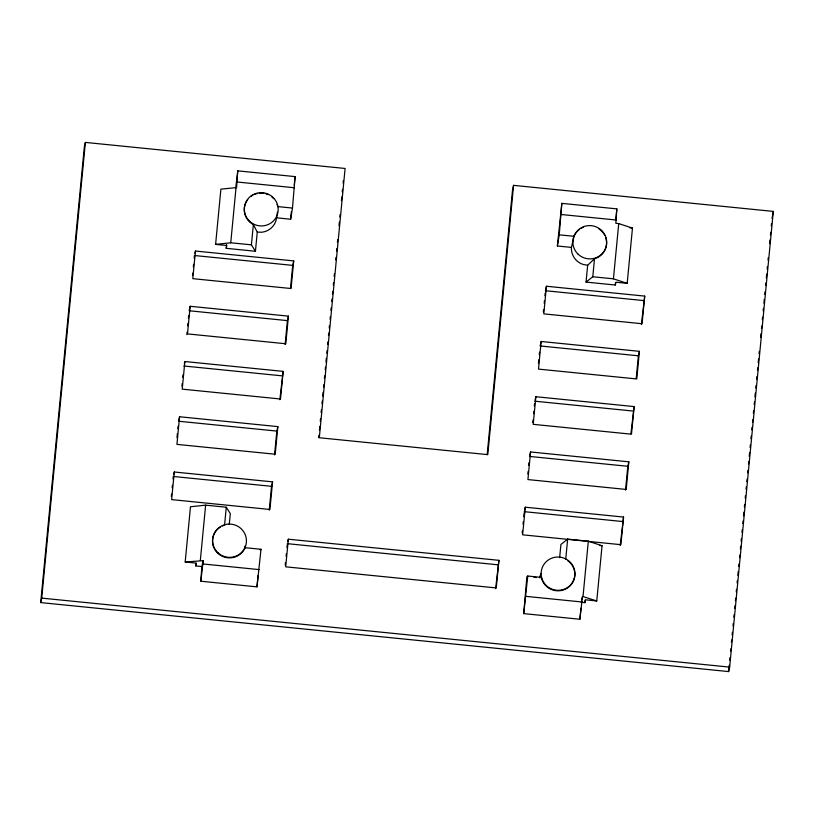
<?xml version="1.0" encoding="UTF-8"?>
<svg xmlns="http://www.w3.org/2000/svg" width="814" height="814" viewBox="0 0 814 814"><rect width="100%" height="100%" fill="white"/><g stroke="black" fill="none" stroke-linecap="round" stroke-linejoin="round"><path stroke-width="1.22" d="M257.265 232.122L255.433 251.261L226.19 248.321L226.831 245.513L215.608 244.383L220.889 189.153L236.579 187.586L237.759 170.859L295.085 176.607L292.491 208.069L290.629 219.231L276.587 217.826A16.931 16.636 13 0 1 261.762 232.234L257.265 232.122L253.358 224.532A16.941 16.646 13 0 1 247.721 199.562M587.657 265.262L583.231 264.479A16.931 16.636 13 0 1 571.428 247.395L557.376 245.991L559.238 234.819L561.833 203.358L616.829 208.872L615.852 223.301L618.732 223.596L632.468 228.103L627.177 283.343L615.944 282.214L615.292 285.022L586.049 282.092L587.657 265.262L594.505 258.75A16.941 16.646 13 0 0 605.657 237.434M40.7 602.594L84.341 146.886L85.378 142.419L345.105 168.467L319.312 437.749L487.779 454.639L513.573 185.358L773.3 211.406L729.659 667.114L728.622 671.581L40.7 602.594L41.728 598.117L85.378 142.419M171.337 496.55L171.581 494.037M172.181 487.759L172.415 485.256M173.016 478.978L173.26 476.465L271.53 486.324L272.568 481.857L174.288 471.998L173.779 474.236M176.984 437.545L177.35 433.781M177.828 428.764L178.073 426.251M181.919 386.08L182.153 383.567M182.753 377.289L182.997 374.776M186.844 334.605L187.088 332.092M187.688 325.824L187.922 323.311M188.41 318.284L188.645 315.771M192.501 275.6L192.735 273.097M193.335 266.819L193.579 264.306M194.18 258.028L194.424 255.515L292.694 265.374L293.722 260.907L195.452 251.048L194.933 253.286M174.288 471.998L171.642 499.613L269.922 509.472L272.568 481.857M179.579 416.758L176.933 444.383L275.213 454.232L277.859 426.617L179.579 416.758L178.551 421.225L276.821 431.084L277.859 426.617M184.87 361.528L182.224 389.143L280.504 399.002L283.15 371.377L184.87 361.528L184.351 363.756M190.161 306.288L187.515 333.903L285.795 343.762L288.441 316.137L190.161 306.288L189.133 310.755L287.403 320.614L288.441 316.137M195.452 251.048L192.806 278.663L291.076 288.522L293.722 260.907M185.185 562.006L203.205 560.673L201.852 566.544L195.767 565.934L196.418 563.125L185.185 562.006L190.476 506.766L205.627 505.148L226.282 507.224L230.311 513.634L229.273 524.45M195.767 565.934L196.011 563.43M226.19 248.321L226.546 244.556M235.816 187.21L237.759 170.859M200.336 560.388L205.627 505.148M215.608 244.383L230.749 242.776L236.04 187.535M201.852 566.544L200.824 581.227L256.98 586.863L260.999 549.277L245.055 547.68A16.931 16.636 13 0 1 218.498 553.876A16.931 16.636 13 0 1 220.421 527.045M200.824 581.227L203.205 560.673M226.282 507.224L224.552 525.234A16.931 16.636 13 0 0 222.425 525.997M255.433 251.261L251.414 244.841L253.358 224.532M290.629 219.231L291.341 211.732M294.261 185.195L295.085 176.607M256.98 586.863L258.038 575.813L257.611 577.686M269.251 510.175L271.53 486.324M274.542 454.934L276.821 431.084M279.833 399.705L283.15 371.377M285.124 344.464L287.403 320.614M290.527 287.973L292.694 265.374M285.256 565.018L285.5 562.505M286.101 556.227L286.345 553.713M286.945 547.435L287.179 544.922M288.339 539.204L285.694 566.819L496.275 587.942L498.921 560.327L288.339 539.204L287.82 541.432M318.712 437.708L318.956 435.185M319.434 430.148L319.8 426.363M320.278 421.316L320.523 418.793M321.123 412.495L321.367 409.971M321.968 403.673L322.212 401.149M322.7 396.103L323.056 392.317M323.545 387.281L323.779 384.757M324.389 378.449L324.633 375.926M325.234 369.627L325.478 367.104M325.956 362.057L326.322 358.282M326.801 353.235L327.045 350.712M327.645 344.403L327.889 341.89M328.49 335.582L328.734 333.058M329.222 328.022L329.456 325.498M330.067 319.19L330.301 316.666M330.911 310.368L331.145 307.845M331.756 301.536L331.99 299.013M332.478 293.976L332.723 291.453M333.323 285.144L333.567 282.631M334.167 276.322L334.412 273.799M335.734 259.931L335.978 257.407M336.579 251.109L336.823 248.585M337.434 242.277L337.668 239.754M339 225.885L339.357 222.11M339.845 217.063L340.089 214.54M341.412 200.671L341.778 196.886M342.256 191.85L342.501 189.326M343.101 183.018L343.345 180.494M487.179 454.609L512.545 189.825L513.573 185.358M495.604 588.644L498.921 560.327M522.201 533.007L522.435 530.494M523.036 524.216L523.28 521.713M523.758 516.687L524.124 512.922M527.848 474.002L528.093 471.499M528.693 465.221L528.927 462.708M532.773 422.537L533.017 420.024M533.618 413.746L533.862 411.233M534.34 406.217L534.584 403.703M538.43 363.532L538.787 359.768M539.275 354.741L539.509 352.228M543.355 312.057L543.599 309.554M544.2 303.276L544.444 300.763M544.922 295.736L545.166 293.233M525.274 507.203L522.629 534.818L620.899 544.678L623.544 517.053L525.274 507.203L524.501 510.551M530.565 451.963L527.92 479.578L626.19 489.438L628.835 461.823L530.565 451.963L529.527 456.43L627.808 466.29L628.835 461.823M535.856 396.723L533.211 424.338L631.481 434.198L634.126 406.583L535.856 396.723L535.083 400.071M541.147 341.483L538.502 369.108L636.772 378.958L639.417 351.343L541.147 341.483L540.109 345.96L638.39 355.81L639.417 351.343M546.438 286.253L543.793 313.868L642.063 323.728L644.708 296.103L546.438 286.253L545.655 289.601M557.376 245.991L561.833 203.358M559.656 557.621L560.917 544.464L567.653 539.133L588.319 541.208L602.045 545.716L596.754 600.956L582.488 596.387L579.883 619.251L523.728 613.614L526.892 576.607L527.747 576.027L541.341 577.391A16.941 16.646 13 0 0 567.195 588.176A16.941 16.646 13 0 0 567.653 560.622M523.728 613.614L527.747 576.027M565.71 559.442L567.653 539.133M586.049 282.092L592.785 276.76L594.505 258.75M615.771 219.922L616.829 208.872M579.883 619.251L580.942 608.2M583.028 596.438L588.319 541.208M627.177 283.343L613.441 278.826L618.732 223.596M581.135 602.258L584.879 602.635L585.113 600.121M615.292 285.022L615.537 282.509M620.227 545.38L623.544 517.053M625.518 490.14L627.808 466.29M630.931 433.648L634.126 406.583M636.222 378.408L638.39 355.81M641.391 324.43L644.708 296.103M728.622 671.581L729.232 665.252M729.72 660.195L729.955 657.661M730.565 651.332L730.809 648.799M731.41 642.47L731.654 639.936M732.142 634.879L732.386 632.346M732.987 626.017L733.231 623.483M733.841 617.154L734.086 614.621M734.686 608.292L734.93 605.758M735.418 600.701L735.653 598.168M736.263 591.839L736.507 589.305M737.108 582.977L737.352 580.443M737.84 575.376L738.206 571.581M738.685 566.524L738.929 563.99M739.539 557.661L739.784 555.128M740.384 548.799L740.628 546.265M741.116 541.198L741.351 538.675M741.961 532.346L742.205 529.812M742.806 523.483L743.05 520.95M743.538 515.883L743.904 512.087M744.383 507.02L744.627 504.497M745.237 498.168L745.471 495.634M746.082 489.306L746.326 486.772M746.814 481.705L747.049 479.171M747.659 472.842L747.903 470.319M748.504 463.99L748.748 461.457M749.236 456.389L749.602 452.594M750.081 447.527L750.325 444.993M750.935 438.665L751.169 436.141M751.78 429.802L752.024 427.279M752.512 422.212L752.746 419.678M753.357 413.349L753.601 410.816M754.202 404.487L754.446 401.963M754.934 396.896L755.3 393.101M755.779 388.034L756.023 385.5M756.633 379.171L756.867 376.638M757.478 370.309L757.722 367.786M758.21 362.718L758.567 358.923M759.055 353.856L759.299 351.322M760.632 337.403L760.998 333.598M761.477 328.541L761.721 326.007M762.331 319.678L762.565 317.145M763.176 310.816L763.42 308.282M763.908 303.225L764.265 299.42M764.753 294.363L764.997 291.829M765.598 285.5L765.842 282.967M766.33 277.91L766.696 274.104M767.175 269.047L767.419 266.514M768.029 260.185L768.263 257.651M769.596 243.732L769.963 239.927M770.451 234.87L770.695 232.336M771.296 226.007L771.54 223.474M772.028 218.406L773.3 211.406M277.157 214.051L277.381 212.169M276.587 217.826L277.035 214.998M571.418 247.395L574.012 236.304A16.941 16.646 13 0 1 579.507 229.355M581.674 599.908L582.224 597.568M584.879 602.635L585.531 599.826L596.754 600.956M260.144 549.857L260.999 549.277M540.791 577.502L541.341 577.391M237.108 182L294.434 187.749M561.182 214.499L616.167 220.014M629.965 227.849L632.468 228.103M292.491 208.069L277.716 206.583A16.941 16.646 13 0 0 277.116 204.436M559.238 234.819L574.012 236.304M592.785 276.76L613.441 278.826M230.749 242.776L251.414 244.841M545.4 290.72L643.681 300.58M183.842 365.995L282.112 375.844M534.818 401.19L633.099 411.05M524.247 511.67L622.517 521.52M599.552 545.472L602.045 545.716M287.301 543.671L497.893 564.794M533.913 577.309L536.263 577.543M202.89 563.96L259.055 569.596M525.793 596.347L581.959 601.984M41.728 598.117L729.659 667.114M539.774 577.899A16.931 16.636 13 0 1 540.903 573.626M244.933 546.113A16.931 16.636 13 0 1 244.933 548.331M250.946 196.439A16.941 16.646 13 0 1 252.849 195.228M254.894 194.281A16.941 16.646 13 0 1 257.061 193.61M259.3 193.233A16.941 16.646 13 0 1 263.828 193.376M266.036 193.895A16.941 16.646 13 0 1 268.172 194.709M272.008 197.11A16.941 16.646 13 0 1 273.646 198.677M581.41 228.144A16.941 16.646 13 0 1 583.465 227.208M598.738 228.765A16.941 16.646 13 0 1 604.771 235.368M546.459 585.714A16.941 16.646 13 0 0 574.511 577.594A16.941 16.646 13 0 0 553.154 557.682A16.941 16.646 13 0 0 546.459 585.714M217.938 552.767A16.941 16.646 13 0 0 245.991 544.647A16.941 16.646 13 0 0 224.633 524.735A16.941 16.646 13 0 0 217.938 552.767M249.674 221.347A16.941 16.646 13 0 0 277.737 213.227A16.941 16.646 13 0 0 256.369 193.305A16.941 16.646 13 0 0 249.674 221.347M578.194 254.294A16.941 16.646 13 0 0 606.257 246.174A16.941 16.646 13 0 0 584.89 226.261A16.941 16.646 13 0 0 578.194 254.294"/></g></svg>
